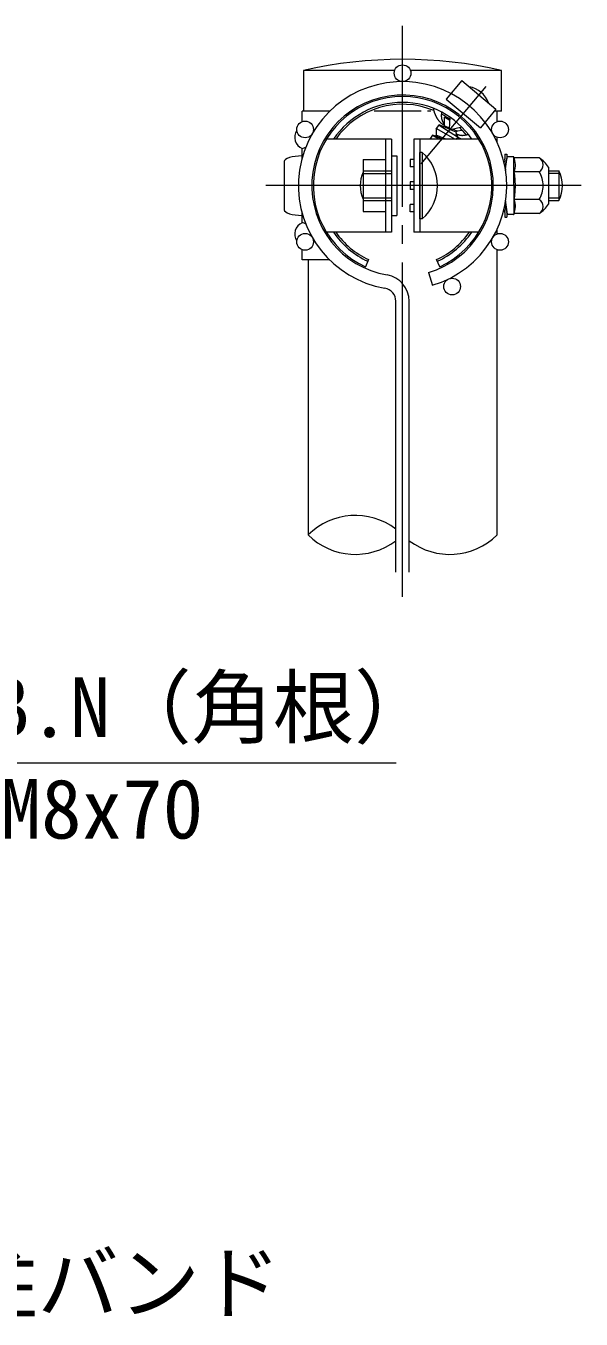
# Model space of a CAD drawing. Units: millimetres, scale not verified. Extents: x -6301 to 6299, y -4455 to 4455.
# Drawn here: x 1356 to 1803, y -1982 to -938 of the extents above; entities that cross this region are included whole.
import ezdxf
from ezdxf.enums import TextEntityAlignment as Align

# ---------------------------------------------------------------- set-up
doc = ezdxf.new("R2010")
doc.units = ezdxf.units.MM
doc.header["$LTSCALE"] = 15
doc.linetypes.add('LONG_CHAIN', pattern=[21, 18, -1, 1, -1])
for name, color, linetype, lineweight in [('0-0_D-STR-TXT', 7, 'Continuous', 9), ('0-3_D-STR2', 7, 'Continuous', 9), ('0-4_D-STR-DIM', 7, 'Continuous', 9), ('0-5_0', 7, 'Continuous', 9), ('0-6_D-STR1', 1, 'Continuous', 9), ('0-7_D-BMK', 2, 'LONG_CHAIN', 9), ('0-8_D-STR3', 3, 'Continuous', 9)]:
    doc.layers.add(name, color=color, linetype=linetype, lineweight=lineweight)
doc.styles.add('ＭＳ ゴシック', font='')
doc.styles.get('ＭＳ ゴシック').set_extended_font_data('MS Gothic')

msp = doc.modelspace()

# ---------------------------------------------------------------- linework, layer by layer
at = {"layer": '0-0_D-STR-TXT'}
msp.add_lwpolyline([(1654.16, -1533.14), (1178.67, -1533.14), (922.43, -1089.32)], dxfattribs=at)
at = {"layer": '0-3_D-STR2'}
for p, q in [((1680.35, -1136.95), (1683.44, -1147.3)), ((1654.03, -1378.8), (1654.03, -1160.21)), ((1664.83, -1378.8), (1664.83, -1160.21))]:
    msp.add_line(p, q, dxfattribs=at)
for centre in [(1659.43, -976.05), (1580.84, -1021.43), (1738.02, -1021.43), (1580.84, -1112.18), (1738.02, -1112.18), (1699.38, -1148.29)]:
    msp.add_circle(centre, 6.75, dxfattribs=at)
for centre, radius, start, end in [((1659.43, -1066.8), 84, 286.60421, 260.16066), ((1659.43, -1066.8), 73.2, 286.60421, 260.16066), ((1643.23, -1160.21), 21.6, 0, 80.16066), ((1643.23, -1160.21), 10.8, 0, 80.16066)]:
    msp.add_arc(centre, radius, start, end, dxfattribs=at)
at = {"layer": '0-4_D-STR-DIM'}
for centre, start, end in [((1621.33, -1387.15), 52.7739, 134.81854), ((1621.33, -1310.46), 225.18146, 307.2261), ((1697.53, -1310.46), 232.7739, 314.81854)]:
    msp.add_arc(centre, 54.05, start, end, dxfattribs=at)
at = {"layer": '0-5_0'}
for p, q in [((1702.22, -1026.07), (1702.9, -1025.26)), ((1650.43, -1104.3), (1597.97, -1104.3))]:
    msp.add_line(p, q, dxfattribs=at)
at = {"layer": '0-6_D-STR1'}
for p, q in [((1653.07, -973.8), (1579.63, -973.8)), ((1579.63, -973.8), (1579.63, -1006.8)), ((1739.23, -973.8), (1665.8, -973.8)), ((1739.23, -1006.8), (1739.23, -973.8)), ((1600.64, -1006.8), (1579.63, -1006.8)), ((1619.63, -1006.8), (1617.5, -1006.8)), ((1674.3, -1006.8), (1636.59, -1006.8)), ((1682.27, -1006.8), (1679.41, -1006.8)), ((1739.23, -1006.8), (1733.28, -1006.8)), ((1735.63, -1015.12), (1735.63, -1006.8)), ((1735.63, -1031.45), (1735.63, -1027.74)), ((1735.63, -1105.87), (1735.63, -1102.15)), ((1583.23, -1126.8), (1583.23, -1348.8)), ((1735.63, -1348.8), (1735.63, -1118.49))]:
    msp.add_line(p, q, dxfattribs=at)
msp.add_arc((1659.43, -1323.08), 358.28, 77.13052, 102.86948, dxfattribs=at)
at = {"layer": '0-7_D-BMK'}
for p, q in [((1659.43, -1398.8), (1659.43, -937.8)), ((1726.66, -986.69), (1674.24, -1049.16)), ((1803.43, -1066.8), (1549.03, -1066.8))]:
    msp.add_line(p, q, dxfattribs=at)
at = {"layer": '0-8_D-STR3'}
for p, q in [((1707.16, -981.92), (1694.62, -996.86)), ((1714.26, -987.2), (1714.08, -987.73)), ((1694.62, -996.86), (1722.2, -1020)), ((1728.31, -998.98), (1727.82, -999.26)), ((1600.64, -1006.8), (1578.43, -1006.8)), ((1578.43, -1015.12), (1578.43, -1006.8)), ((1619.63, -1006.8), (1617.5, -1006.8)), ((1693.05, -1011.45), (1693.04, -1018.61)), ((1697.48, -1014.13), (1693.15, -1011.53)), ((1697.61, -1011.5), (1697.15, -1020.92)), ((1686.63, -1021.24), (1688.95, -1017.78)), ((1686.63, -1021.24), (1686.63, -1026.1)), ((1701.64, -1029.3), (1686.99, -1021.07)), ((1703.8, -1027.8), (1688.93, -1018.16)), ((1697.91, -1021.55), (1688.95, -1017.78)), ((1692.12, -1017.59), (1692.8, -1016.78)), ((1692.94, -1018.57), (1692.39, -1019.23)), ((1697.18, -1020.34), (1693.04, -1018.61)), ((1707.26, -1019.6), (1698.07, -1021.69)), ((1702.79, -1023.6), (1698.18, -1021.66)), ((1703.37, -1022.91), (1699.6, -1021.34)), ((1703.37, -1022.91), (1702.47, -1023.99)), ((1707.63, -1022.16), (1703.39, -1022.88)), ((1650.43, -1029.3), (1597.97, -1029.3)), ((1645.63, -1029.3), (1645.63, -1104.3)), ((1650.43, -1029.3), (1650.43, -1104.3)), ((1720.9, -1029.3), (1668.43, -1029.3)), ((1668.43, -1029.3), (1668.43, -1104.3)), ((1673.23, -1029.3), (1673.23, -1104.3)), ((1683.61, -1026.12), (1681.48, -1029.3)), ((1688.84, -1029.3), (1683.53, -1026.34)), ((1691.69, -1029.3), (1685.96, -1026.89)), ((1694.28, -1029.3), (1686.61, -1026.11)), ((1702.43, -1029.3), (1703.91, -1027.9)), ((1702.47, -1023.99), (1703.91, -1027.9)), ((1578.43, -1044.56), (1578.43, -1036.8)), ((1578.43, -1042.8), (1578.43, -1044.56)), ((1650.43, -1042.8), (1654.93, -1042.8)), ((1654.93, -1042.8), (1654.93, -1090.8)), ((1673.23, -1093.5), (1673.23, -1040.1)), ((1675.32, -1040.1), (1673.23, -1040.1)), ((1675.32, -1040.1), (1675.32, -1093.5)), ((1741.93, -1041.3), (1741.93, -1045.23)), ((1741.93, -1041.3), (1743.43, -1041.3)), ((1742.53, -1053.3), (1743.7, -1043.82)), ((1743.43, -1041.3), (1743.43, -1045.23)), ((1749, -1043.55), (1744, -1043.55)), ((1749.13, -1066.8), (1749.13, -1043.63)), ((1749.43, -1044.29), (1749.29, -1043.78)), ((1564.03, -1047.3), (1564.03, -1086.3)), ((1627.63, -1045.8), (1627.63, -1087.8)), ((1627.63, -1045.8), (1645.63, -1045.8)), ((1668.43, -1045.62), (1665.43, -1045.62)), ((1665.43, -1045.62), (1665.43, -1051.62)), ((1668.43, -1051.62), (1665.43, -1051.62)), ((1741.83, -1046), (1741.3, -1048)), ((1743.33, -1046), (1742.03, -1050.89)), ((1742.53, -1053.3), (1742.53, -1054.54)), ((1769.52, -1044.29), (1749.43, -1044.29)), ((1777.03, -1051.8), (1777.03, -1081.8)), ((1627.63, -1054.8), (1650.43, -1054.8)), ((1627.63, -1056.9), (1650.43, -1056.9)), ((1668.43, -1063.8), (1665.43, -1063.8)), ((1665.43, -1063.8), (1665.43, -1069.8)), ((1769.52, -1055.55), (1749.13, -1055.55)), ((1777.03, -1054.8), (1785.43, -1054.8)), ((1777.03, -1056.83), (1786.4, -1056.83)), ((1785.43, -1054.8), (1785.43, -1078.8)), ((1668.43, -1069.8), (1665.43, -1069.8)), ((1749.13, -1066.8), (1749.13, -1089.98)), ((1627.63, -1076.7), (1650.43, -1076.7)), ((1627.63, -1078.8), (1650.43, -1078.8)), ((1665.43, -1087.99), (1665.43, -1081.99)), ((1668.43, -1081.99), (1665.43, -1081.99)), ((1741.83, -1087.61), (1741.3, -1085.61)), ((1743.33, -1087.61), (1742.03, -1082.72)), ((1742.53, -1079.07), (1742.53, -1080.3)), ((1742.53, -1080.3), (1743.7, -1089.79)), ((1769.52, -1078.06), (1749.13, -1078.06)), ((1777.03, -1076.77), (1786.4, -1076.77)), ((1777.03, -1078.8), (1785.43, -1078.8)), ((1578.43, -1096.8), (1578.43, -1089.05)), ((1578.43, -1089.05), (1578.43, -1090.8)), ((1627.63, -1087.8), (1645.63, -1087.8)), ((1650.43, -1090.8), (1654.93, -1090.8)), ((1668.43, -1087.99), (1665.43, -1087.99)), ((1675.32, -1093.5), (1673.23, -1093.5)), ((1743.43, -1088.38), (1743.43, -1092.3)), ((1748.93, -1090.05), (1744, -1090.05)), ((1769.52, -1089.32), (1749.43, -1089.32)), ((1720.9, -1104.3), (1668.43, -1104.3)), ((1578.43, -1126.8), (1578.43, -1118.48)), ((1600.64, -1126.8), (1578.43, -1126.8)), ((1632.06, -1126.53), (1629.43, -1132.26)), ((1689.43, -1132.26), (1686.81, -1126.53))]:
    msp.add_line(p, q, dxfattribs=at)
for points in [[(1707.16, -981.92), (1734.74, -1005.06), (1722.2, -1020)], [(1684.34, -1004.39), (1684.36, -1004.72), (1684.39, -1005.05), (1684.43, -1005.38), (1684.49, -1005.71), (1684.55, -1006.04), (1684.62, -1006.37), (1684.7, -1006.7), (1684.79, -1007.02), (1684.89, -1007.35), (1684.99, -1007.67), (1685.1, -1007.99), (1685.22, -1008.3), (1685.34, -1008.62), (1685.46, -1008.93), (1685.6, -1009.23), (1685.73, -1009.54), (1685.87, -1009.84), (1686.01, -1010.13), (1686.15, -1010.42), (1686.3, -1010.71), (1686.45, -1010.99), (1686.6, -1011.26), (1686.75, -1011.53), (1686.9, -1011.8), (1687.05, -1012.06), (1687.2, -1012.32), (1687.35, -1012.57), (1687.51, -1012.81), (1687.67, -1013.06), (1687.83, -1013.29), (1687.99, -1013.53), (1688.16, -1013.76), (1688.33, -1013.99), (1688.51, -1014.21), (1688.69, -1014.44), (1688.87, -1014.66), (1689.06, -1014.88), (1689.26, -1015.09), (1689.46, -1015.3)], [(1690.82, -1007.39), (1690.81, -1007.6), (1690.79, -1007.82), (1690.78, -1008.03), (1690.76, -1008.24), (1690.75, -1008.46), (1690.73, -1008.67), (1690.72, -1008.88), (1690.71, -1009.1), (1690.7, -1009.31), (1690.69, -1009.52), (1690.68, -1009.73), (1690.68, -1009.93), (1690.67, -1010.14), (1690.67, -1010.35), (1690.67, -1010.55), (1690.68, -1010.75), (1690.68, -1010.95), (1690.69, -1011.15), (1690.7, -1011.35), (1690.71, -1011.54), (1690.73, -1011.73), (1690.75, -1011.92), (1690.77, -1012.11), (1690.79, -1012.3), (1690.82, -1012.48), (1690.86, -1012.66), (1690.89, -1012.84), (1690.93, -1013.01), (1690.98, -1013.19), (1691.03, -1013.36), (1691.08, -1013.53), (1691.13, -1013.7), (1691.19, -1013.87), (1691.26, -1014.03), (1691.32, -1014.2), (1691.4, -1014.37), (1691.47, -1014.53), (1691.55, -1014.7), (1691.63, -1014.86)], [(1689.46, -1015.3), (1689.66, -1015.52), (1689.87, -1015.73), (1690.09, -1015.94), (1690.32, -1016.14), (1690.55, -1016.35), (1690.79, -1016.56), (1691.04, -1016.76), (1691.3, -1016.97), (1691.56, -1017.18), (1691.84, -1017.38), (1692.12, -1017.59)], [(1691.63, -1014.86), (1691.72, -1015.03), (1691.81, -1015.2), (1691.9, -1015.37), (1692, -1015.54), (1692.1, -1015.71), (1692.21, -1015.88), (1692.32, -1016.06), (1692.43, -1016.24), (1692.55, -1016.42), (1692.67, -1016.6), (1692.8, -1016.78), (1692.8, -1016.78)], [(1686.61, -1026.11), (1685.96, -1026.89), (1683.61, -1026.12)], [(1702.34, -1026.18), (1702.22, -1026.07), (1702.22, -1026.07)], [(1706.69, -1029.3), (1706.57, -1029.25), (1706.46, -1029.19), (1706.34, -1029.13), (1706.23, -1029.07), (1706.12, -1029.01), (1706, -1028.94), (1705.89, -1028.88), (1705.78, -1028.82), (1705.67, -1028.75), (1705.56, -1028.69), (1705.44, -1028.62), (1705.33, -1028.55), (1705.22, -1028.48), (1705.11, -1028.41), (1705, -1028.34), (1704.89, -1028.26), (1704.78, -1028.19), (1704.67, -1028.11), (1704.56, -1028.04), (1704.45, -1027.96), (1704.34, -1027.88), (1704.23, -1027.8), (1704.12, -1027.71), (1704.01, -1027.63), (1703.9, -1027.54), (1703.79, -1027.46), (1703.68, -1027.37), (1703.57, -1027.28), (1703.46, -1027.19), (1703.35, -1027.09), (1703.24, -1027), (1703.13, -1026.9), (1703.01, -1026.8), (1702.9, -1026.7), (1702.79, -1026.6), (1702.68, -1026.5), (1702.56, -1026.4), (1702.45, -1026.29), (1702.34, -1026.18)], [(1704.99, -1026.08), (1704.81, -1026.02), (1704.63, -1025.96), (1704.45, -1025.9), (1704.27, -1025.83), (1704.08, -1025.76), (1703.89, -1025.68), (1703.7, -1025.61), (1703.5, -1025.53), (1703.31, -1025.44), (1703.1, -1025.35), (1702.9, -1025.26), (1702.9, -1025.26)], [(1712.5, -1025.57), (1712.29, -1025.63), (1712.08, -1025.68), (1711.87, -1025.73), (1711.66, -1025.78), (1711.45, -1025.83), (1711.25, -1025.88), (1711.04, -1025.93), (1710.83, -1025.98), (1710.63, -1026.03), (1710.42, -1026.07), (1710.22, -1026.12), (1710.01, -1026.16), (1709.81, -1026.2), (1709.61, -1026.23), (1709.41, -1026.27), (1709.21, -1026.3), (1709.01, -1026.33), (1708.81, -1026.36), (1708.62, -1026.38), (1708.42, -1026.41), (1708.23, -1026.42), (1708.04, -1026.44), (1707.85, -1026.45), (1707.66, -1026.45), (1707.48, -1026.46), (1707.3, -1026.46), (1707.12, -1026.45), (1706.94, -1026.44), (1706.76, -1026.43), (1706.58, -1026.41), (1706.4, -1026.39), (1706.23, -1026.36), (1706.05, -1026.33), (1705.88, -1026.3), (1705.7, -1026.26), (1705.52, -1026.22), (1705.35, -1026.18), (1705.17, -1026.13), (1704.99, -1026.08)], [(1741.93, -1088.38), (1741.93, -1092.3), (1743.43, -1092.3)]]:
    msp.add_lwpolyline(points, dxfattribs=at)
for centre, radius, start, end in [((1709.56, -1007.06), 20.41, 20.1954, 79.8046), ((1659.43, -1066.8), 72, 294.62432, 245.37568), ((1659.43, -1066.8), 67.2, 33.92006, 146.07994), ((1659.43, -1066.8), 65.7, 67.54306, 145.19563), ((1659.43, -1066.8), 65.7, 54.56375, 61.56693), ((1582.18, -1027.8), 9.75, 145.52206, 247.38014), ((1659.43, -1066.8), 59.4, 49.42124, 50.57876), ((1659.43, -1066.8), 65.7, 38.43307, 45.43625), ((1576.89, -1027.8), 9.13, 9.9641, 11.59585), ((1741.97, -1027.8), 9.13, 168.40415, 170.0359), ((1576.89, -1027.8), 9.13, 279.7159, 299.45512), ((1652.53, -1066.8), 35.1, 310.47549, 49.52451), ((1744, -1043.85), 0.3, 90, 173), ((1749, -1043.85), 0.3, 15, 90), ((1734.48, -1049.92), 15.97, 339.37322, 22.7756), ((1738.93, -1045.23), 3, 345.11181, 0), ((1744.93, -1051.66), 3, 165.11181, 171.06848), ((1740.82, -1054.61), 1.71, 2.43295, 14.61313), ((1740.43, -1045.23), 3, 345.11181, 0), ((1766.47, -1049.92), 6.4, 298.45309, 61.54691), ((1756.71, -1064.57), 24, 32.13463, 57.68315), ((1650.73, -1066.8), 25.5, 154.94238, 205.05762), ((1686.86, -1066.8), 63.57, 0, 10.20031), ((1752.24, -1066.8), 20.62, 0, 33.09348), ((1762.93, -1066.8), 25.5, 331.92751, 28.07249), ((1686.86, -1066.8), 63.57, 349.79969, 0), ((1752.24, -1066.8), 20.62, 326.90652, 0), ((1744.93, -1081.95), 3, 188.93152, 194.88819), ((1740.82, -1079), 1.71, 345.38687, 357.56705), ((1734.48, -1083.69), 15.97, 337.2244, 20.62678), ((1766.47, -1083.69), 6.4, 298.45309, 61.54691), ((1756.71, -1069.04), 24, 302.31685, 327.86537), ((1738.93, -1088.38), 3, 360, 14.88819), ((1740.43, -1088.38), 3, 360, 14.88819), ((1744, -1089.75), 0.3, 187, 270), ((1748.93, -1089.75), 0.3, 270, 337.2244), ((1582.18, -1105.8), 9.75, 112.61986, 214.47794), ((1576.89, -1105.8), 9.13, 60.54488, 80.2841), ((1659.43, -1066.8), 67.2, 213.92006, 245.37568), ((1659.43, -1066.8), 65.7, 214.80437, 245.37568), ((1659.43, -1066.8), 65.7, 294.62432, 325.19563), ((1659.43, -1066.8), 67.2, 294.62432, 326.07994), ((1576.89, -1105.8), 9.13, 348.40415, 350.0359), ((1741.97, -1105.8), 9.13, 189.9641, 191.59585), ((1741.97, -1105.8), 9.13, 189.9641, 191.59585)]:
    msp.add_arc(centre, radius, start, end, dxfattribs=at)
for centre, start_param, end_param in [((1578.43, -1047.3), 1.5707963, 3.1415927), ((1578.43, -1086.3), 3.1415927, 4.712389)]:
    msp.add_ellipse(centre, major_axis=(14.4, 0), ratio=0.3125, start_param=start_param, end_param=end_param, dxfattribs=at)

# ---------------------------------------------------------------- texts
at = {"layer": '0-0_D-STR-TXT', "style": 'ＭＳ ゴシック'}
for s, p in [('継手B.N（角根）', (1194.56, -1526.39)), ('M8x70', (1335.2, -1608.39)), ('端柱バンド', (1233.88, -1991.12))]:
    msp.add_text(s, height=48.06, dxfattribs=at).set_placement(p, align=Align.BOTTOM_LEFT)

doc.saveas('drawing.dxf')
